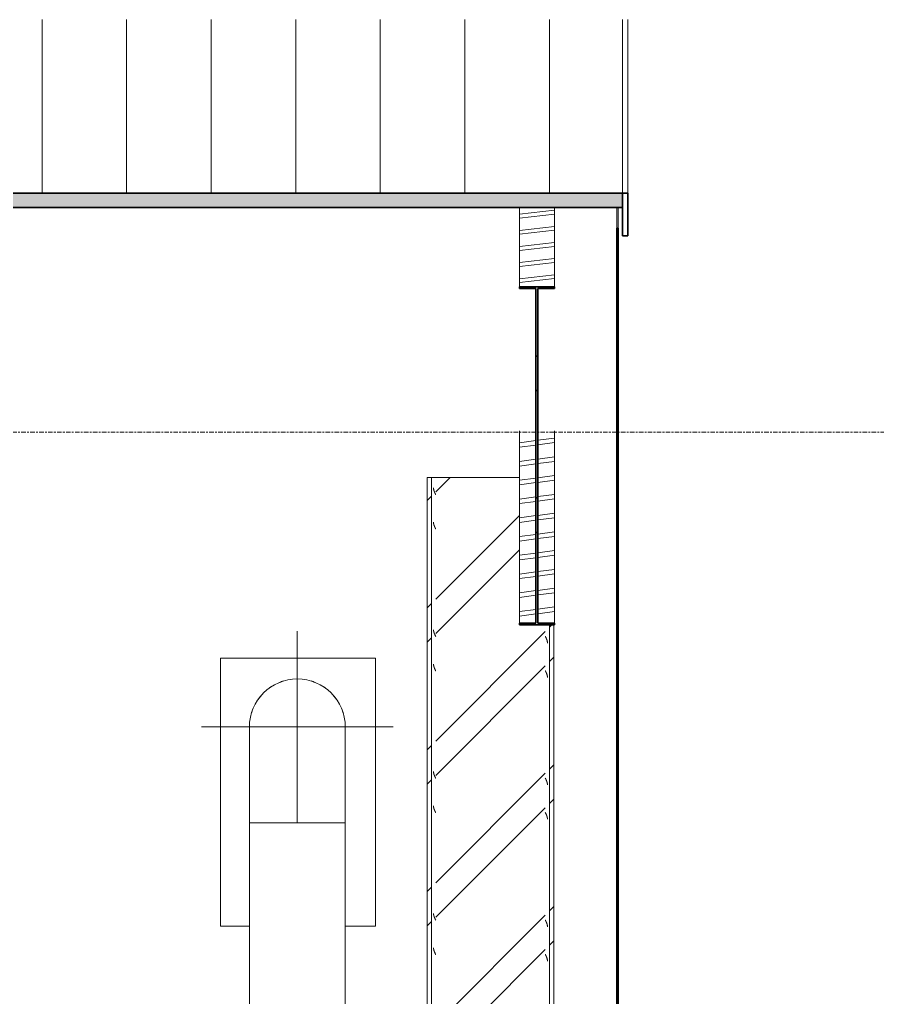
# Model space of a CAD drawing. Header units: centimetres. Extents: x -13467 to 3766, y -437 to 1921.
# Drawn here: x 1350 to 1654.4, y 1034.1 to 1380.8 of the extents above; entities that cross this region are included whole.
import ezdxf

# ---------------------------------------------------------------- set-up
doc = ezdxf.new("R2010")
doc.units = ezdxf.units.CM
doc.linetypes.add('Centre', pattern=[3.175, 0.635, -0.475, 1.59, -0.475])
for name, color, linetype, lineweight in [('A-FLOR-LEVL', 7, 'Continuous', 9), ('A-ROOF', 7, 'Continuous', 9), ('A-ROOF-MCUT', 7, 'Continuous', 35), ('A-ROOF-OTLN', 7, 'Continuous', 9), ('A-ROOF-PATT', 7, 'Continuous', 35), ('A-WALL', 7, 'Continuous', 9), ('A-WALL-PATT', 7, 'Continuous', 35), ('M-EQPM', 7, 'Continuous', 9), ('M-HVAC-DUCT', 7, 'Continuous', 9), ('M-HVAC-DUCT-CNTR', 7, 'Continuous', 9), ('S-BEAM', 7, 'Continuous', 9), ('S-COLS', 7, 'Continuous', 9)]:
    doc.layers.add(name, color=color, linetype=linetype, lineweight=lineweight)
doc.layers.add('M-HVAC-DUCT-ANNO', color=7, linetype='Continuous', lineweight=9, true_color=0x007f00)
pattern_1 = [(45, (-5050.647, 712), (-25.14472, 25.14472), []), (45, (-5050.647, 750.1), (-25.14472, 25.14472), [])]
pattern_2 = [(7.535, (-5050.647, 1158.852), (-25.144202, 3.3255113), []), (7.535, (-5050.647, 1163.891), (-25.144202, 3.3255113), [])]

# ---------------------------------------------------------------- blocks, each defined once
blk = doc.blocks.new('FP_90-Sección 1-2')
at = {"layer": 'S-COLS', "color": 9, "true_color": 0xc0c0c0}
for p, q in [((2087.92, 1162.1), (2087.9, 1162.13)), ((2087.93, 1162.06), (2087.92, 1162.1)), ((2087.95, 1162.02), (2087.93, 1162.06)), ((2087.97, 1161.99), (2087.95, 1162.02)), ((2087.99, 1161.95), (2087.97, 1161.99)), ((2088.01, 1161.91), (2087.99, 1161.95)), ((2088.03, 1161.87), (2088.01, 1161.91)), ((2088.05, 1161.84), (2088.03, 1161.87)), ((2088.06, 1161.8), (2088.05, 1161.84)), ((2088.08, 1161.76), (2088.06, 1161.8)), ((2088.1, 1161.72), (2088.08, 1161.76)), ((2088.12, 1161.69), (2088.1, 1161.72)), ((2088.14, 1161.65), (2088.12, 1161.69)), ((2088.16, 1161.61), (2088.14, 1161.65)), ((2088.17, 1161.58), (2088.16, 1161.61)), ((2088.19, 1161.54), (2088.17, 1161.58)), ((2088.21, 1161.5), (2088.19, 1161.54)), ((2088.22, 1161.46), (2088.21, 1161.5)), ((2088.24, 1161.43), (2088.22, 1161.46)), ((2088.26, 1161.39), (2088.24, 1161.43)), ((2088.27, 1161.35), (2088.26, 1161.39)), ((2088.29, 1161.31), (2088.27, 1161.35)), ((2088.31, 1161.28), (2088.29, 1161.31)), ((2088.32, 1161.24), (2088.31, 1161.28)), ((2088.34, 1161.2), (2088.32, 1161.24)), ((2088.35, 1161.17), (2088.34, 1161.2)), ((2088.37, 1161.13), (2088.35, 1161.17)), ((2088.38, 1161.09), (2088.37, 1161.13)), ((2088.4, 1161.05), (2088.38, 1161.09)), ((2088.41, 1161.02), (2088.4, 1161.05)), ((2088.43, 1160.98), (2088.41, 1161.02)), ((2088.44, 1160.94), (2088.43, 1160.98)), ((2088.45, 1160.9), (2088.44, 1160.94)), ((2088.47, 1160.87), (2088.45, 1160.9)), ((2088.48, 1160.83), (2088.47, 1160.87)), ((2088.49, 1160.79), (2088.48, 1160.83)), ((2088.5, 1160.75), (2088.49, 1160.79)), ((2088.51, 1160.72), (2088.5, 1160.75)), ((2088.52, 1160.68), (2088.51, 1160.72)), ((2088.54, 1160.64), (2088.52, 1160.68)), ((2088.55, 1160.61), (2088.54, 1160.64)), ((2088.56, 1160.57), (2088.55, 1160.61)), ((2088.56, 1160.53), (2088.56, 1160.57)), ((2088.57, 1160.49), (2088.56, 1160.53)), ((2088.58, 1160.46), (2088.57, 1160.49)), ((2088.59, 1160.42), (2088.58, 1160.46)), ((2088.6, 1160.38), (2088.59, 1160.42)), ((2088.61, 1160.34), (2088.6, 1160.38)), ((2088.61, 1160.31), (2088.61, 1160.34)), ((2088.62, 1160.27), (2088.61, 1160.31)), ((2088.63, 1160.23), (2088.62, 1160.27)), ((2088.63, 1160.2), (2088.63, 1160.23)), ((2088.64, 1160.16), (2088.63, 1160.2)), ((2088.64, 1160.12), (2088.64, 1160.16)), ((2088.65, 1160.08), (2088.64, 1160.12)), ((2088.65, 1160.05), (2088.65, 1160.08)), ((2088.65, 1160.01), (2088.65, 1160.05)), ((2088.66, 1159.97), (2088.65, 1160.01)), ((2088.66, 1159.93), (2088.66, 1159.97)), ((2088.66, 1159.9), (2088.66, 1159.93)), ((2088.66, 1159.86), (2088.66, 1159.9)), ((2088.66, 1159.82), (2088.66, 1159.86)), ((2088.66, 1159.78), (2088.66, 1159.82)), ((2087.92, 1149.91), (2087.9, 1149.95)), ((2087.93, 1149.87), (2087.92, 1149.91)), ((2087.95, 1149.83), (2087.93, 1149.87)), ((2087.97, 1149.8), (2087.95, 1149.83)), ((2087.99, 1149.76), (2087.97, 1149.8)), ((2088.01, 1149.72), (2087.99, 1149.76)), ((2088.03, 1149.68), (2088.01, 1149.72)), ((2088.05, 1149.65), (2088.03, 1149.68)), ((2088.06, 1149.61), (2088.05, 1149.65)), ((2088.08, 1149.57), (2088.06, 1149.61)), ((2088.1, 1149.54), (2088.08, 1149.57)), ((2088.12, 1149.5), (2088.1, 1149.54)), ((2088.14, 1149.46), (2088.12, 1149.5)), ((2088.16, 1149.42), (2088.14, 1149.46)), ((2088.17, 1149.39), (2088.16, 1149.42)), ((2088.19, 1149.35), (2088.17, 1149.39)), ((2088.21, 1149.31), (2088.19, 1149.35)), ((2088.22, 1149.27), (2088.21, 1149.31)), ((2088.24, 1149.24), (2088.22, 1149.27)), ((2088.26, 1149.2), (2088.24, 1149.24)), ((2088.27, 1149.16), (2088.26, 1149.2)), ((2088.29, 1149.12), (2088.27, 1149.16)), ((2088.31, 1149.09), (2088.29, 1149.12)), ((2088.32, 1149.05), (2088.31, 1149.09)), ((2088.34, 1149.01), (2088.32, 1149.05)), ((2088.35, 1148.98), (2088.34, 1149.01)), ((2088.37, 1148.94), (2088.35, 1148.98)), ((2088.38, 1148.9), (2088.37, 1148.94)), ((2088.4, 1148.86), (2088.38, 1148.9)), ((2088.41, 1148.83), (2088.4, 1148.86)), ((2088.43, 1148.79), (2088.41, 1148.83)), ((2088.44, 1148.75), (2088.43, 1148.79)), ((2088.45, 1148.71), (2088.44, 1148.75)), ((2088.47, 1148.68), (2088.45, 1148.71)), ((2088.48, 1148.64), (2088.47, 1148.68)), ((2088.49, 1148.6), (2088.48, 1148.64)), ((2088.5, 1148.57), (2088.49, 1148.6)), ((2088.51, 1148.53), (2088.5, 1148.57)), ((2088.52, 1148.49), (2088.51, 1148.53)), ((2088.54, 1148.45), (2088.52, 1148.49)), ((2088.55, 1148.42), (2088.54, 1148.45)), ((2088.56, 1148.38), (2088.55, 1148.42)), ((2088.56, 1148.34), (2088.56, 1148.38)), ((2088.57, 1148.3), (2088.56, 1148.34)), ((2088.58, 1148.27), (2088.57, 1148.3)), ((2088.59, 1148.23), (2088.58, 1148.27)), ((2088.6, 1148.19), (2088.59, 1148.23)), ((2088.61, 1148.15), (2088.6, 1148.19)), ((2088.61, 1148.12), (2088.61, 1148.15)), ((2088.62, 1148.08), (2088.61, 1148.12)), ((2088.63, 1148.04), (2088.62, 1148.08)), ((2088.63, 1148.01), (2088.63, 1148.04)), ((2088.64, 1147.97), (2088.63, 1148.01)), ((2088.64, 1147.93), (2088.64, 1147.97)), ((2088.65, 1147.89), (2088.64, 1147.93)), ((2088.65, 1147.86), (2088.65, 1147.89)), ((2088.65, 1147.82), (2088.65, 1147.86)), ((2088.66, 1147.78), (2088.65, 1147.82)), ((2088.66, 1147.74), (2088.66, 1147.78)), ((2088.66, 1147.71), (2088.66, 1147.74)), ((2088.66, 1147.67), (2088.66, 1147.71)), ((2088.66, 1147.63), (2088.66, 1147.67)), ((2088.66, 1147.6), (2088.66, 1147.63)), ((2087.92, 1111.81), (2087.9, 1111.85)), ((2087.93, 1111.77), (2087.92, 1111.81)), ((2087.95, 1111.73), (2087.93, 1111.77)), ((2087.97, 1111.7), (2087.95, 1111.73)), ((2087.99, 1111.66), (2087.97, 1111.7)), ((2088.01, 1111.62), (2087.99, 1111.66)), ((2088.03, 1111.58), (2088.01, 1111.62)), ((2088.05, 1111.55), (2088.03, 1111.58)), ((2088.06, 1111.51), (2088.05, 1111.55)), ((2088.08, 1111.47), (2088.06, 1111.51)), ((2088.1, 1111.44), (2088.08, 1111.47)), ((2088.12, 1111.4), (2088.1, 1111.44)), ((2088.14, 1111.36), (2088.12, 1111.4)), ((2088.16, 1111.32), (2088.14, 1111.36)), ((2088.17, 1111.29), (2088.16, 1111.32)), ((2088.19, 1111.25), (2088.17, 1111.29)), ((2088.21, 1111.21), (2088.19, 1111.25)), ((2088.22, 1111.17), (2088.21, 1111.21)), ((2088.24, 1111.14), (2088.22, 1111.17)), ((2088.26, 1111.1), (2088.24, 1111.14)), ((2088.27, 1111.06), (2088.26, 1111.1)), ((2088.29, 1111.02), (2088.27, 1111.06)), ((2088.31, 1110.99), (2088.29, 1111.02)), ((2088.32, 1110.95), (2088.31, 1110.99)), ((2088.34, 1110.91), (2088.32, 1110.95)), ((2088.35, 1110.88), (2088.34, 1110.91)), ((2088.37, 1110.84), (2088.35, 1110.88)), ((2088.38, 1110.8), (2088.37, 1110.84)), ((2088.4, 1110.76), (2088.38, 1110.8)), ((2088.41, 1110.73), (2088.4, 1110.76)), ((2088.43, 1110.69), (2088.41, 1110.73)), ((2088.44, 1110.65), (2088.43, 1110.69)), ((2088.45, 1110.61), (2088.44, 1110.65)), ((2088.47, 1110.58), (2088.45, 1110.61)), ((2088.48, 1110.54), (2088.47, 1110.58)), ((2088.49, 1110.5), (2088.48, 1110.54)), ((2088.5, 1110.47), (2088.49, 1110.5)), ((2088.51, 1110.43), (2088.5, 1110.47)), ((2088.52, 1110.39), (2088.51, 1110.43)), ((2088.54, 1110.35), (2088.52, 1110.39)), ((2088.55, 1110.32), (2088.54, 1110.35)), ((2088.56, 1110.28), (2088.55, 1110.32)), ((2088.56, 1110.24), (2088.56, 1110.28)), ((2088.57, 1110.2), (2088.56, 1110.24)), ((2088.58, 1110.17), (2088.57, 1110.2)), ((2088.59, 1110.13), (2088.58, 1110.17)), ((2088.6, 1110.09), (2088.59, 1110.13)), ((2088.61, 1110.05), (2088.6, 1110.09)), ((2088.61, 1110.02), (2088.61, 1110.05)), ((2088.62, 1109.98), (2088.61, 1110.02)), ((2088.63, 1109.94), (2088.62, 1109.98)), ((2088.63, 1109.91), (2088.63, 1109.94)), ((2088.64, 1109.87), (2088.63, 1109.91)), ((2088.64, 1109.83), (2088.64, 1109.87)), ((2088.65, 1109.79), (2088.64, 1109.83)), ((2088.65, 1109.76), (2088.65, 1109.79)), ((2088.65, 1109.72), (2088.65, 1109.76)), ((2088.66, 1109.68), (2088.65, 1109.72)), ((2088.66, 1109.64), (2088.66, 1109.68)), ((2088.66, 1109.61), (2088.66, 1109.64)), ((2088.66, 1109.57), (2088.66, 1109.61)), ((2088.66, 1109.53), (2088.66, 1109.57)), ((2088.66, 1109.5), (2088.66, 1109.53)), ((2087.92, 1099.62), (2087.9, 1099.66)), ((2087.93, 1099.58), (2087.92, 1099.62)), ((2087.95, 1099.54), (2087.93, 1099.58)), ((2087.97, 1099.51), (2087.95, 1099.54)), ((2087.99, 1099.47), (2087.97, 1099.51)), ((2088.01, 1099.43), (2087.99, 1099.47)), ((2088.03, 1099.39), (2088.01, 1099.43)), ((2088.05, 1099.36), (2088.03, 1099.39)), ((2088.06, 1099.32), (2088.05, 1099.36)), ((2088.08, 1099.28), (2088.06, 1099.32)), ((2088.1, 1099.25), (2088.08, 1099.28)), ((2088.12, 1099.21), (2088.1, 1099.25)), ((2088.14, 1099.17), (2088.12, 1099.21)), ((2088.16, 1099.13), (2088.14, 1099.17)), ((2088.17, 1099.1), (2088.16, 1099.13)), ((2088.19, 1099.06), (2088.17, 1099.1)), ((2088.21, 1099.02), (2088.19, 1099.06)), ((2088.22, 1098.98), (2088.21, 1099.02)), ((2088.24, 1098.95), (2088.22, 1098.98)), ((2088.26, 1098.91), (2088.24, 1098.95)), ((2088.27, 1098.87), (2088.26, 1098.91)), ((2088.29, 1098.84), (2088.27, 1098.87)), ((2088.31, 1098.8), (2088.29, 1098.84)), ((2088.32, 1098.76), (2088.31, 1098.8)), ((2088.34, 1098.72), (2088.32, 1098.76)), ((2088.35, 1098.69), (2088.34, 1098.72)), ((2088.37, 1098.65), (2088.35, 1098.69)), ((2088.38, 1098.61), (2088.37, 1098.65)), ((2088.4, 1098.57), (2088.38, 1098.61)), ((2088.41, 1098.54), (2088.4, 1098.57)), ((2088.43, 1098.5), (2088.41, 1098.54)), ((2088.44, 1098.46), (2088.43, 1098.5)), ((2088.45, 1098.42), (2088.44, 1098.46)), ((2088.47, 1098.39), (2088.45, 1098.42)), ((2088.48, 1098.35), (2088.47, 1098.39)), ((2088.49, 1098.31), (2088.48, 1098.35)), ((2088.5, 1098.28), (2088.49, 1098.31)), ((2088.51, 1098.24), (2088.5, 1098.28)), ((2088.52, 1098.2), (2088.51, 1098.24)), ((2088.54, 1098.16), (2088.52, 1098.2)), ((2088.55, 1098.13), (2088.54, 1098.16)), ((2088.56, 1098.09), (2088.55, 1098.13)), ((2088.56, 1098.05), (2088.56, 1098.09)), ((2088.57, 1098.01), (2088.56, 1098.05)), ((2088.58, 1097.98), (2088.57, 1098.01)), ((2088.59, 1097.94), (2088.58, 1097.98)), ((2088.6, 1097.9), (2088.59, 1097.94)), ((2088.61, 1097.87), (2088.6, 1097.9)), ((2088.61, 1097.83), (2088.61, 1097.87)), ((2088.62, 1097.79), (2088.61, 1097.83)), ((2088.63, 1097.75), (2088.62, 1097.79)), ((2088.63, 1097.72), (2088.63, 1097.75)), ((2088.64, 1097.68), (2088.63, 1097.72)), ((2088.64, 1097.64), (2088.64, 1097.68)), ((2088.65, 1097.6), (2088.64, 1097.64)), ((2088.65, 1097.57), (2088.65, 1097.6)), ((2088.65, 1097.53), (2088.65, 1097.57)), ((2088.66, 1097.49), (2088.65, 1097.53)), ((2088.66, 1097.46), (2088.66, 1097.49)), ((2088.66, 1097.42), (2088.66, 1097.46)), ((2088.66, 1097.38), (2088.66, 1097.42)), ((2088.66, 1097.34), (2088.66, 1097.38)), ((2088.66, 1097.31), (2088.66, 1097.34)), ((2087.92, 1061.52), (2087.9, 1061.56)), ((2087.93, 1061.48), (2087.92, 1061.52)), ((2087.95, 1061.44), (2087.93, 1061.48)), ((2087.97, 1061.41), (2087.95, 1061.44)), ((2087.99, 1061.37), (2087.97, 1061.41)), ((2088.01, 1061.33), (2087.99, 1061.37)), ((2088.03, 1061.29), (2088.01, 1061.33)), ((2088.05, 1061.26), (2088.03, 1061.29)), ((2088.06, 1061.22), (2088.05, 1061.26)), ((2088.08, 1061.18), (2088.06, 1061.22)), ((2088.1, 1061.15), (2088.08, 1061.18)), ((2088.12, 1061.11), (2088.1, 1061.15)), ((2088.14, 1061.07), (2088.12, 1061.11)), ((2088.16, 1061.03), (2088.14, 1061.07)), ((2088.17, 1061), (2088.16, 1061.03)), ((2088.19, 1060.96), (2088.17, 1061)), ((2088.21, 1060.92), (2088.19, 1060.96)), ((2088.22, 1060.88), (2088.21, 1060.92)), ((2088.24, 1060.85), (2088.22, 1060.88)), ((2088.26, 1060.81), (2088.24, 1060.85)), ((2088.27, 1060.77), (2088.26, 1060.81)), ((2088.29, 1060.74), (2088.27, 1060.77)), ((2088.31, 1060.7), (2088.29, 1060.74)), ((2088.32, 1060.66), (2088.31, 1060.7)), ((2088.34, 1060.62), (2088.32, 1060.66)), ((2088.35, 1060.59), (2088.34, 1060.62)), ((2088.37, 1060.55), (2088.35, 1060.59)), ((2088.38, 1060.51), (2088.37, 1060.55)), ((2088.4, 1060.47), (2088.38, 1060.51)), ((2088.41, 1060.44), (2088.4, 1060.47)), ((2088.43, 1060.4), (2088.41, 1060.44)), ((2088.44, 1060.36), (2088.43, 1060.4)), ((2088.45, 1060.32), (2088.44, 1060.36)), ((2088.47, 1060.29), (2088.45, 1060.32)), ((2088.48, 1060.25), (2088.47, 1060.29)), ((2088.49, 1060.21), (2088.48, 1060.25)), ((2088.5, 1060.18), (2088.49, 1060.21)), ((2088.51, 1060.14), (2088.5, 1060.18)), ((2088.52, 1060.1), (2088.51, 1060.14)), ((2088.54, 1060.06), (2088.52, 1060.1)), ((2088.55, 1060.03), (2088.54, 1060.06)), ((2088.56, 1059.99), (2088.55, 1060.03)), ((2088.56, 1059.95), (2088.56, 1059.99)), ((2088.57, 1059.91), (2088.56, 1059.95)), ((2088.58, 1059.88), (2088.57, 1059.91)), ((2088.59, 1059.84), (2088.58, 1059.88)), ((2088.6, 1059.8), (2088.59, 1059.84)), ((2088.61, 1059.77), (2088.6, 1059.8)), ((2088.61, 1059.73), (2088.61, 1059.77)), ((2088.62, 1059.69), (2088.61, 1059.73)), ((2088.63, 1059.65), (2088.62, 1059.69)), ((2088.63, 1059.62), (2088.63, 1059.65)), ((2088.64, 1059.58), (2088.63, 1059.62)), ((2088.64, 1059.54), (2088.64, 1059.58)), ((2088.65, 1059.5), (2088.64, 1059.54)), ((2088.65, 1059.47), (2088.65, 1059.5)), ((2088.65, 1059.43), (2088.65, 1059.47)), ((2088.66, 1059.39), (2088.65, 1059.43)), ((2088.66, 1059.36), (2088.66, 1059.39)), ((2088.66, 1059.32), (2088.66, 1059.36)), ((2088.66, 1059.28), (2088.66, 1059.32)), ((2088.66, 1059.24), (2088.66, 1059.28)), ((2088.66, 1059.21), (2088.66, 1059.24)), ((2087.92, 1049.33), (2087.9, 1049.37)), ((2087.93, 1049.29), (2087.92, 1049.33)), ((2087.95, 1049.25), (2087.93, 1049.29)), ((2087.97, 1049.22), (2087.95, 1049.25)), ((2087.99, 1049.18), (2087.97, 1049.22)), ((2088.01, 1049.14), (2087.99, 1049.18)), ((2088.03, 1049.11), (2088.01, 1049.14)), ((2088.05, 1049.07), (2088.03, 1049.11)), ((2088.06, 1049.03), (2088.05, 1049.07)), ((2088.08, 1048.99), (2088.06, 1049.03)), ((2088.1, 1048.96), (2088.08, 1048.99)), ((2088.12, 1048.92), (2088.1, 1048.96)), ((2088.14, 1048.88), (2088.12, 1048.92)), ((2088.16, 1048.84), (2088.14, 1048.88)), ((2088.17, 1048.81), (2088.16, 1048.84)), ((2088.19, 1048.77), (2088.17, 1048.81)), ((2088.21, 1048.73), (2088.19, 1048.77)), ((2088.22, 1048.7), (2088.21, 1048.73)), ((2088.24, 1048.66), (2088.22, 1048.7)), ((2088.26, 1048.62), (2088.24, 1048.66)), ((2088.27, 1048.58), (2088.26, 1048.62)), ((2088.29, 1048.55), (2088.27, 1048.58)), ((2088.31, 1048.51), (2088.29, 1048.55)), ((2088.32, 1048.47), (2088.31, 1048.51)), ((2088.34, 1048.43), (2088.32, 1048.47)), ((2088.35, 1048.4), (2088.34, 1048.43)), ((2088.37, 1048.36), (2088.35, 1048.4)), ((2088.38, 1048.32), (2088.37, 1048.36)), ((2088.4, 1048.28), (2088.38, 1048.32)), ((2088.41, 1048.25), (2088.4, 1048.28)), ((2088.43, 1048.21), (2088.41, 1048.25)), ((2088.44, 1048.17), (2088.43, 1048.21)), ((2088.45, 1048.14), (2088.44, 1048.17)), ((2088.47, 1048.1), (2088.45, 1048.14)), ((2088.48, 1048.06), (2088.47, 1048.1)), ((2088.49, 1048.02), (2088.48, 1048.06)), ((2088.5, 1047.99), (2088.49, 1048.02)), ((2088.51, 1047.95), (2088.5, 1047.99)), ((2088.52, 1047.91), (2088.51, 1047.95)), ((2088.54, 1047.87), (2088.52, 1047.91)), ((2088.55, 1047.84), (2088.54, 1047.87)), ((2088.56, 1047.8), (2088.55, 1047.84)), ((2088.56, 1047.76), (2088.56, 1047.8)), ((2088.57, 1047.73), (2088.56, 1047.76)), ((2088.58, 1047.69), (2088.57, 1047.73)), ((2088.59, 1047.65), (2088.58, 1047.69)), ((2088.6, 1047.61), (2088.59, 1047.65)), ((2088.61, 1047.58), (2088.6, 1047.61)), ((2088.61, 1047.54), (2088.61, 1047.58)), ((2088.62, 1047.5), (2088.61, 1047.54)), ((2088.63, 1047.46), (2088.62, 1047.5)), ((2088.63, 1047.43), (2088.63, 1047.46)), ((2088.64, 1047.39), (2088.63, 1047.43)), ((2088.64, 1047.35), (2088.64, 1047.39)), ((2088.65, 1047.31), (2088.64, 1047.35)), ((2088.65, 1047.28), (2088.65, 1047.31)), ((2088.65, 1047.24), (2088.65, 1047.28)), ((2088.66, 1047.2), (2088.65, 1047.24)), ((2088.66, 1047.17), (2088.66, 1047.2)), ((2088.66, 1047.13), (2088.66, 1047.17)), ((2088.66, 1047.09), (2088.66, 1047.13)), ((2088.66, 1047.05), (2088.66, 1047.09)), ((2088.66, 1047.02), (2088.66, 1047.05))]:
    blk.add_line(p, q, dxfattribs=at)
blk = doc.blocks.new('FP_91-Sección 1-2')
at = {"layer": 'S-COLS', "color": 9, "true_color": 0xc0c0c0}
for p, q in [((2048.25, 1214.74), (2048.25, 1214.77)), ((2048.25, 1214.7), (2048.25, 1214.74)), ((2048.25, 1214.66), (2048.25, 1214.7)), ((2048.25, 1214.63), (2048.25, 1214.66)), ((2048.26, 1214.59), (2048.25, 1214.63)), ((2048.26, 1214.55), (2048.26, 1214.59)), ((2048.26, 1214.51), (2048.26, 1214.55)), ((2048.27, 1214.48), (2048.26, 1214.51)), ((2048.27, 1214.44), (2048.27, 1214.48)), ((2048.28, 1214.4), (2048.27, 1214.44)), ((2048.28, 1214.36), (2048.28, 1214.4)), ((2048.29, 1214.33), (2048.28, 1214.36)), ((2048.29, 1214.29), (2048.29, 1214.33)), ((2048.3, 1214.25), (2048.29, 1214.29)), ((2048.31, 1214.21), (2048.3, 1214.25)), ((2048.31, 1214.18), (2048.31, 1214.21)), ((2048.32, 1214.14), (2048.31, 1214.18)), ((2048.33, 1214.1), (2048.32, 1214.14)), ((2048.34, 1214.07), (2048.33, 1214.1)), ((2048.35, 1214.03), (2048.34, 1214.07)), ((2048.36, 1213.99), (2048.35, 1214.03)), ((2048.37, 1213.95), (2048.36, 1213.99)), ((2048.38, 1213.92), (2048.37, 1213.95)), ((2048.39, 1213.88), (2048.38, 1213.92)), ((2048.4, 1213.84), (2048.39, 1213.88)), ((2048.41, 1213.8), (2048.4, 1213.84)), ((2048.42, 1213.77), (2048.41, 1213.8)), ((2048.43, 1213.73), (2048.42, 1213.77)), ((2048.45, 1213.69), (2048.43, 1213.73)), ((2048.46, 1213.66), (2048.45, 1213.69)), ((2048.47, 1213.62), (2048.46, 1213.66)), ((2048.49, 1213.58), (2048.47, 1213.62)), ((2048.5, 1213.54), (2048.49, 1213.58)), ((2048.51, 1213.51), (2048.5, 1213.54)), ((2048.53, 1213.47), (2048.51, 1213.51)), ((2048.54, 1213.43), (2048.53, 1213.47)), ((2048.56, 1213.39), (2048.54, 1213.43)), ((2048.57, 1213.36), (2048.56, 1213.39)), ((2048.59, 1213.32), (2048.57, 1213.36)), ((2048.6, 1213.28), (2048.59, 1213.32)), ((2048.62, 1213.24), (2048.6, 1213.28)), ((2048.64, 1213.21), (2048.62, 1213.24)), ((2048.65, 1213.17), (2048.64, 1213.21)), ((2048.67, 1213.13), (2048.65, 1213.17)), ((2048.69, 1213.1), (2048.67, 1213.13)), ((2048.7, 1213.06), (2048.69, 1213.1)), ((2048.72, 1213.02), (2048.7, 1213.06)), ((2048.74, 1212.98), (2048.72, 1213.02)), ((2048.76, 1212.95), (2048.74, 1212.98)), ((2048.78, 1212.91), (2048.76, 1212.95)), ((2048.79, 1212.87), (2048.78, 1212.91)), ((2048.81, 1212.83), (2048.79, 1212.87)), ((2048.83, 1212.8), (2048.81, 1212.83)), ((2048.85, 1212.76), (2048.83, 1212.8)), ((2048.87, 1212.72), (2048.85, 1212.76)), ((2048.88, 1212.69), (2048.87, 1212.72)), ((2048.9, 1212.65), (2048.88, 1212.69)), ((2048.92, 1212.61), (2048.9, 1212.65)), ((2048.94, 1212.57), (2048.92, 1212.61)), ((2048.96, 1212.54), (2048.94, 1212.57)), ((2048.98, 1212.5), (2048.96, 1212.54)), ((2049, 1212.46), (2048.98, 1212.5)), ((2049.02, 1212.42), (2049, 1212.46)), ((2048.25, 1202.55), (2048.25, 1202.58)), ((2048.25, 1202.51), (2048.25, 1202.55)), ((2048.25, 1202.47), (2048.25, 1202.51)), ((2048.25, 1202.44), (2048.25, 1202.47)), ((2048.26, 1202.4), (2048.25, 1202.44)), ((2048.26, 1202.36), (2048.26, 1202.4)), ((2048.26, 1202.32), (2048.26, 1202.36)), ((2048.27, 1202.29), (2048.26, 1202.32)), ((2048.27, 1202.25), (2048.27, 1202.29)), ((2048.28, 1202.21), (2048.27, 1202.25)), ((2048.28, 1202.17), (2048.28, 1202.21)), ((2048.29, 1202.14), (2048.28, 1202.17)), ((2048.29, 1202.1), (2048.29, 1202.14)), ((2048.3, 1202.06), (2048.29, 1202.1)), ((2048.31, 1202.03), (2048.3, 1202.06)), ((2048.31, 1201.99), (2048.31, 1202.03)), ((2048.32, 1201.95), (2048.31, 1201.99)), ((2048.33, 1201.91), (2048.32, 1201.95)), ((2048.34, 1201.88), (2048.33, 1201.91)), ((2048.35, 1201.84), (2048.34, 1201.88)), ((2048.36, 1201.8), (2048.35, 1201.84)), ((2048.37, 1201.76), (2048.36, 1201.8)), ((2048.38, 1201.73), (2048.37, 1201.76)), ((2048.39, 1201.69), (2048.38, 1201.73)), ((2048.4, 1201.65), (2048.39, 1201.69)), ((2048.41, 1201.61), (2048.4, 1201.65)), ((2048.42, 1201.58), (2048.41, 1201.61)), ((2048.43, 1201.54), (2048.42, 1201.58)), ((2048.45, 1201.5), (2048.43, 1201.54)), ((2048.46, 1201.47), (2048.45, 1201.5)), ((2048.47, 1201.43), (2048.46, 1201.47)), ((2048.49, 1201.39), (2048.47, 1201.43)), ((2048.5, 1201.35), (2048.49, 1201.39)), ((2048.51, 1201.32), (2048.5, 1201.35)), ((2048.53, 1201.28), (2048.51, 1201.32)), ((2048.54, 1201.24), (2048.53, 1201.28)), ((2048.56, 1201.2), (2048.54, 1201.24)), ((2048.57, 1201.17), (2048.56, 1201.2)), ((2048.59, 1201.13), (2048.57, 1201.17)), ((2048.6, 1201.09), (2048.59, 1201.13)), ((2048.62, 1201.06), (2048.6, 1201.09)), ((2048.64, 1201.02), (2048.62, 1201.06)), ((2048.65, 1200.98), (2048.64, 1201.02)), ((2048.67, 1200.94), (2048.65, 1200.98)), ((2048.69, 1200.91), (2048.67, 1200.94)), ((2048.7, 1200.87), (2048.69, 1200.91)), ((2048.72, 1200.83), (2048.7, 1200.87)), ((2048.74, 1200.79), (2048.72, 1200.83)), ((2048.76, 1200.76), (2048.74, 1200.79)), ((2048.78, 1200.72), (2048.76, 1200.76)), ((2048.79, 1200.68), (2048.78, 1200.72)), ((2048.81, 1200.64), (2048.79, 1200.68)), ((2048.83, 1200.61), (2048.81, 1200.64)), ((2048.85, 1200.57), (2048.83, 1200.61)), ((2048.87, 1200.53), (2048.85, 1200.57)), ((2048.88, 1200.5), (2048.87, 1200.53)), ((2048.9, 1200.46), (2048.88, 1200.5)), ((2048.92, 1200.42), (2048.9, 1200.46)), ((2048.94, 1200.38), (2048.92, 1200.42)), ((2048.96, 1200.35), (2048.94, 1200.38)), ((2048.98, 1200.31), (2048.96, 1200.35)), ((2049, 1200.27), (2048.98, 1200.31)), ((2049.02, 1200.23), (2049, 1200.27)), ((2048.25, 1164.45), (2048.25, 1164.48)), ((2048.25, 1164.41), (2048.25, 1164.45)), ((2048.25, 1164.37), (2048.25, 1164.41)), ((2048.25, 1164.34), (2048.25, 1164.37)), ((2048.26, 1164.3), (2048.25, 1164.34)), ((2048.26, 1164.26), (2048.26, 1164.3)), ((2048.26, 1164.22), (2048.26, 1164.26)), ((2048.27, 1164.19), (2048.26, 1164.22)), ((2048.27, 1164.15), (2048.27, 1164.19)), ((2048.28, 1164.11), (2048.27, 1164.15)), ((2048.28, 1164.07), (2048.28, 1164.11)), ((2048.29, 1164.04), (2048.28, 1164.07)), ((2048.29, 1164), (2048.29, 1164.04)), ((2048.3, 1163.96), (2048.29, 1164)), ((2048.31, 1163.93), (2048.3, 1163.96)), ((2048.31, 1163.89), (2048.31, 1163.93)), ((2048.32, 1163.85), (2048.31, 1163.89)), ((2048.33, 1163.81), (2048.32, 1163.85)), ((2048.34, 1163.78), (2048.33, 1163.81)), ((2048.35, 1163.74), (2048.34, 1163.78)), ((2048.36, 1163.7), (2048.35, 1163.74)), ((2048.37, 1163.66), (2048.36, 1163.7)), ((2048.38, 1163.63), (2048.37, 1163.66)), ((2048.39, 1163.59), (2048.38, 1163.63)), ((2048.4, 1163.55), (2048.39, 1163.59)), ((2048.41, 1163.51), (2048.4, 1163.55)), ((2048.42, 1163.48), (2048.41, 1163.51)), ((2048.43, 1163.44), (2048.42, 1163.48)), ((2048.45, 1163.4), (2048.43, 1163.44)), ((2048.46, 1163.37), (2048.45, 1163.4)), ((2048.47, 1163.33), (2048.46, 1163.37)), ((2048.49, 1163.29), (2048.47, 1163.33)), ((2048.5, 1163.25), (2048.49, 1163.29)), ((2048.51, 1163.22), (2048.5, 1163.25)), ((2048.53, 1163.18), (2048.51, 1163.22)), ((2048.54, 1163.14), (2048.53, 1163.18)), ((2048.56, 1163.1), (2048.54, 1163.14)), ((2048.57, 1163.07), (2048.56, 1163.1)), ((2048.59, 1163.03), (2048.57, 1163.07)), ((2048.6, 1162.99), (2048.59, 1163.03)), ((2048.62, 1162.96), (2048.6, 1162.99)), ((2048.64, 1162.92), (2048.62, 1162.96)), ((2048.65, 1162.88), (2048.64, 1162.92)), ((2048.67, 1162.84), (2048.65, 1162.88)), ((2048.69, 1162.81), (2048.67, 1162.84)), ((2048.7, 1162.77), (2048.69, 1162.81)), ((2048.72, 1162.73), (2048.7, 1162.77)), ((2048.74, 1162.69), (2048.72, 1162.73)), ((2048.76, 1162.66), (2048.74, 1162.69)), ((2048.78, 1162.62), (2048.76, 1162.66)), ((2048.79, 1162.58), (2048.78, 1162.62)), ((2048.81, 1162.54), (2048.79, 1162.58)), ((2048.83, 1162.51), (2048.81, 1162.54)), ((2048.85, 1162.47), (2048.83, 1162.51)), ((2048.87, 1162.43), (2048.85, 1162.47)), ((2048.88, 1162.4), (2048.87, 1162.43)), ((2048.9, 1162.36), (2048.88, 1162.4)), ((2048.92, 1162.32), (2048.9, 1162.36)), ((2048.94, 1162.28), (2048.92, 1162.32)), ((2048.96, 1162.25), (2048.94, 1162.28)), ((2048.98, 1162.21), (2048.96, 1162.25)), ((2049, 1162.17), (2048.98, 1162.21)), ((2049.02, 1162.13), (2049, 1162.17)), ((2048.25, 1152.26), (2048.25, 1152.3)), ((2048.25, 1152.22), (2048.25, 1152.26)), ((2048.25, 1152.18), (2048.25, 1152.22)), ((2048.25, 1152.15), (2048.25, 1152.18)), ((2048.26, 1152.11), (2048.25, 1152.15)), ((2048.26, 1152.07), (2048.26, 1152.11)), ((2048.26, 1152.03), (2048.26, 1152.07)), ((2048.27, 1152), (2048.26, 1152.03)), ((2048.27, 1151.96), (2048.27, 1152)), ((2048.28, 1151.92), (2048.27, 1151.96)), ((2048.28, 1151.89), (2048.28, 1151.92)), ((2048.29, 1151.85), (2048.28, 1151.89)), ((2048.29, 1151.81), (2048.29, 1151.85)), ((2048.3, 1151.77), (2048.29, 1151.81)), ((2048.31, 1151.74), (2048.3, 1151.77)), ((2048.31, 1151.7), (2048.31, 1151.74)), ((2048.32, 1151.66), (2048.31, 1151.7)), ((2048.33, 1151.62), (2048.32, 1151.66)), ((2048.34, 1151.59), (2048.33, 1151.62)), ((2048.35, 1151.55), (2048.34, 1151.59)), ((2048.36, 1151.51), (2048.35, 1151.55)), ((2048.37, 1151.47), (2048.36, 1151.51)), ((2048.38, 1151.44), (2048.37, 1151.47)), ((2048.39, 1151.4), (2048.38, 1151.44)), ((2048.4, 1151.36), (2048.39, 1151.4)), ((2048.41, 1151.33), (2048.4, 1151.36)), ((2048.42, 1151.29), (2048.41, 1151.33)), ((2048.43, 1151.25), (2048.42, 1151.29)), ((2048.45, 1151.21), (2048.43, 1151.25)), ((2048.46, 1151.18), (2048.45, 1151.21)), ((2048.47, 1151.14), (2048.46, 1151.18)), ((2048.49, 1151.1), (2048.47, 1151.14)), ((2048.5, 1151.06), (2048.49, 1151.1)), ((2048.51, 1151.03), (2048.5, 1151.06)), ((2048.53, 1150.99), (2048.51, 1151.03)), ((2048.54, 1150.95), (2048.53, 1150.99)), ((2048.56, 1150.92), (2048.54, 1150.95)), ((2048.57, 1150.88), (2048.56, 1150.92)), ((2048.59, 1150.84), (2048.57, 1150.88)), ((2048.6, 1150.8), (2048.59, 1150.84)), ((2048.62, 1150.77), (2048.6, 1150.8)), ((2048.64, 1150.73), (2048.62, 1150.77)), ((2048.65, 1150.69), (2048.64, 1150.73)), ((2048.67, 1150.65), (2048.65, 1150.69)), ((2048.69, 1150.62), (2048.67, 1150.65)), ((2048.7, 1150.58), (2048.69, 1150.62)), ((2048.72, 1150.54), (2048.7, 1150.58)), ((2048.74, 1150.5), (2048.72, 1150.54)), ((2048.76, 1150.47), (2048.74, 1150.5)), ((2048.78, 1150.43), (2048.76, 1150.47)), ((2048.79, 1150.39), (2048.78, 1150.43)), ((2048.81, 1150.36), (2048.79, 1150.39)), ((2048.83, 1150.32), (2048.81, 1150.36)), ((2048.85, 1150.28), (2048.83, 1150.32)), ((2048.87, 1150.24), (2048.85, 1150.28)), ((2048.88, 1150.21), (2048.87, 1150.24)), ((2048.9, 1150.17), (2048.88, 1150.21)), ((2048.92, 1150.13), (2048.9, 1150.17)), ((2048.94, 1150.09), (2048.92, 1150.13)), ((2048.96, 1150.06), (2048.94, 1150.09)), ((2048.98, 1150.02), (2048.96, 1150.06)), ((2049, 1149.98), (2048.98, 1150.02)), ((2049.02, 1149.95), (2049, 1149.98)), ((2048.25, 1114.16), (2048.25, 1114.2)), ((2048.25, 1114.12), (2048.25, 1114.16)), ((2048.25, 1114.08), (2048.25, 1114.12)), ((2048.25, 1114.05), (2048.25, 1114.08)), ((2048.26, 1114.01), (2048.25, 1114.05)), ((2048.26, 1113.97), (2048.26, 1114.01)), ((2048.26, 1113.93), (2048.26, 1113.97)), ((2048.27, 1113.9), (2048.26, 1113.93)), ((2048.27, 1113.86), (2048.27, 1113.9)), ((2048.28, 1113.82), (2048.27, 1113.86)), ((2048.28, 1113.79), (2048.28, 1113.82)), ((2048.29, 1113.75), (2048.28, 1113.79)), ((2048.29, 1113.71), (2048.29, 1113.75)), ((2048.3, 1113.67), (2048.29, 1113.71)), ((2048.31, 1113.64), (2048.3, 1113.67)), ((2048.31, 1113.6), (2048.31, 1113.64)), ((2048.32, 1113.56), (2048.31, 1113.6)), ((2048.33, 1113.52), (2048.32, 1113.56)), ((2048.34, 1113.49), (2048.33, 1113.52)), ((2048.35, 1113.45), (2048.34, 1113.49)), ((2048.36, 1113.41), (2048.35, 1113.45)), ((2048.37, 1113.37), (2048.36, 1113.41)), ((2048.38, 1113.34), (2048.37, 1113.37)), ((2048.39, 1113.3), (2048.38, 1113.34)), ((2048.4, 1113.26), (2048.39, 1113.3)), ((2048.41, 1113.23), (2048.4, 1113.26)), ((2048.42, 1113.19), (2048.41, 1113.23)), ((2048.43, 1113.15), (2048.42, 1113.19)), ((2048.45, 1113.11), (2048.43, 1113.15)), ((2048.46, 1113.08), (2048.45, 1113.11)), ((2048.47, 1113.04), (2048.46, 1113.08)), ((2048.49, 1113), (2048.47, 1113.04)), ((2048.5, 1112.96), (2048.49, 1113)), ((2048.51, 1112.93), (2048.5, 1112.96)), ((2048.53, 1112.89), (2048.51, 1112.93)), ((2048.54, 1112.85), (2048.53, 1112.89)), ((2048.56, 1112.82), (2048.54, 1112.85)), ((2048.57, 1112.78), (2048.56, 1112.82)), ((2048.59, 1112.74), (2048.57, 1112.78)), ((2048.6, 1112.7), (2048.59, 1112.74)), ((2048.62, 1112.67), (2048.6, 1112.7)), ((2048.64, 1112.63), (2048.62, 1112.67)), ((2048.65, 1112.59), (2048.64, 1112.63)), ((2048.67, 1112.55), (2048.65, 1112.59)), ((2048.69, 1112.52), (2048.67, 1112.55)), ((2048.7, 1112.48), (2048.69, 1112.52)), ((2048.72, 1112.44), (2048.7, 1112.48)), ((2048.74, 1112.4), (2048.72, 1112.44)), ((2048.76, 1112.37), (2048.74, 1112.4)), ((2048.78, 1112.33), (2048.76, 1112.37)), ((2048.79, 1112.29), (2048.78, 1112.33)), ((2048.81, 1112.26), (2048.79, 1112.29)), ((2048.83, 1112.22), (2048.81, 1112.26)), ((2048.85, 1112.18), (2048.83, 1112.22)), ((2048.87, 1112.14), (2048.85, 1112.18)), ((2048.88, 1112.11), (2048.87, 1112.14)), ((2048.9, 1112.07), (2048.88, 1112.11)), ((2048.92, 1112.03), (2048.9, 1112.07)), ((2048.94, 1111.99), (2048.92, 1112.03)), ((2048.96, 1111.96), (2048.94, 1111.99)), ((2048.98, 1111.92), (2048.96, 1111.96)), ((2049, 1111.88), (2048.98, 1111.92)), ((2049.02, 1111.85), (2049, 1111.88)), ((2048.25, 1101.97), (2048.25, 1102.01)), ((2048.25, 1101.93), (2048.25, 1101.97)), ((2048.25, 1101.89), (2048.25, 1101.93)), ((2048.25, 1101.86), (2048.25, 1101.89)), ((2048.26, 1101.82), (2048.25, 1101.86)), ((2048.26, 1101.78), (2048.26, 1101.82)), ((2048.26, 1101.74), (2048.26, 1101.78)), ((2048.27, 1101.71), (2048.26, 1101.74)), ((2048.27, 1101.67), (2048.27, 1101.71)), ((2048.28, 1101.63), (2048.27, 1101.67)), ((2048.28, 1101.6), (2048.28, 1101.63)), ((2048.29, 1101.56), (2048.28, 1101.6)), ((2048.29, 1101.52), (2048.29, 1101.56)), ((2048.3, 1101.48), (2048.29, 1101.52)), ((2048.31, 1101.45), (2048.3, 1101.48)), ((2048.31, 1101.41), (2048.31, 1101.45)), ((2048.32, 1101.37), (2048.31, 1101.41)), ((2048.33, 1101.33), (2048.32, 1101.37)), ((2048.34, 1101.3), (2048.33, 1101.33)), ((2048.35, 1101.26), (2048.34, 1101.3)), ((2048.36, 1101.22), (2048.35, 1101.26)), ((2048.37, 1101.19), (2048.36, 1101.22)), ((2048.38, 1101.15), (2048.37, 1101.19)), ((2048.39, 1101.11), (2048.38, 1101.15)), ((2048.4, 1101.07), (2048.39, 1101.11)), ((2048.41, 1101.04), (2048.4, 1101.07)), ((2048.42, 1101), (2048.41, 1101.04)), ((2048.43, 1100.96), (2048.42, 1101)), ((2048.45, 1100.92), (2048.43, 1100.96)), ((2048.46, 1100.89), (2048.45, 1100.92)), ((2048.47, 1100.85), (2048.46, 1100.89)), ((2048.49, 1100.81), (2048.47, 1100.85)), ((2048.5, 1100.77), (2048.49, 1100.81)), ((2048.51, 1100.74), (2048.5, 1100.77)), ((2048.53, 1100.7), (2048.51, 1100.74)), ((2048.54, 1100.66), (2048.53, 1100.7)), ((2048.56, 1100.63), (2048.54, 1100.66)), ((2048.57, 1100.59), (2048.56, 1100.63)), ((2048.59, 1100.55), (2048.57, 1100.59)), ((2048.6, 1100.51), (2048.59, 1100.55)), ((2048.62, 1100.48), (2048.6, 1100.51)), ((2048.64, 1100.44), (2048.62, 1100.48)), ((2048.65, 1100.4), (2048.64, 1100.44)), ((2048.67, 1100.36), (2048.65, 1100.4)), ((2048.69, 1100.33), (2048.67, 1100.36)), ((2048.7, 1100.29), (2048.69, 1100.33)), ((2048.72, 1100.25), (2048.7, 1100.29)), ((2048.74, 1100.22), (2048.72, 1100.25)), ((2048.76, 1100.18), (2048.74, 1100.22)), ((2048.78, 1100.14), (2048.76, 1100.18)), ((2048.79, 1100.1), (2048.78, 1100.14)), ((2048.81, 1100.07), (2048.79, 1100.1)), ((2048.83, 1100.03), (2048.81, 1100.07)), ((2048.85, 1099.99), (2048.83, 1100.03)), ((2048.87, 1099.95), (2048.85, 1099.99)), ((2048.88, 1099.92), (2048.87, 1099.95)), ((2048.9, 1099.88), (2048.88, 1099.92)), ((2048.92, 1099.84), (2048.9, 1099.88)), ((2048.94, 1099.8), (2048.92, 1099.84)), ((2048.96, 1099.77), (2048.94, 1099.8)), ((2048.98, 1099.73), (2048.96, 1099.77)), ((2049, 1099.69), (2048.98, 1099.73)), ((2049.02, 1099.66), (2049, 1099.69)), ((2048.25, 1063.87), (2048.25, 1063.91)), ((2048.25, 1063.83), (2048.25, 1063.87)), ((2048.25, 1063.79), (2048.25, 1063.83)), ((2048.25, 1063.76), (2048.25, 1063.79)), ((2048.26, 1063.72), (2048.25, 1063.76)), ((2048.26, 1063.68), (2048.26, 1063.72)), ((2048.26, 1063.64), (2048.26, 1063.68)), ((2048.27, 1063.61), (2048.26, 1063.64)), ((2048.27, 1063.57), (2048.27, 1063.61)), ((2048.28, 1063.53), (2048.27, 1063.57)), ((2048.28, 1063.5), (2048.28, 1063.53)), ((2048.29, 1063.46), (2048.28, 1063.5)), ((2048.29, 1063.42), (2048.29, 1063.46)), ((2048.3, 1063.38), (2048.29, 1063.42)), ((2048.31, 1063.35), (2048.3, 1063.38)), ((2048.31, 1063.31), (2048.31, 1063.35)), ((2048.32, 1063.27), (2048.31, 1063.31)), ((2048.33, 1063.23), (2048.32, 1063.27)), ((2048.34, 1063.2), (2048.33, 1063.23)), ((2048.35, 1063.16), (2048.34, 1063.2)), ((2048.36, 1063.12), (2048.35, 1063.16)), ((2048.37, 1063.09), (2048.36, 1063.12)), ((2048.38, 1063.05), (2048.37, 1063.09)), ((2048.39, 1063.01), (2048.38, 1063.05)), ((2048.4, 1062.97), (2048.39, 1063.01)), ((2048.41, 1062.94), (2048.4, 1062.97)), ((2048.42, 1062.9), (2048.41, 1062.94)), ((2048.43, 1062.86), (2048.42, 1062.9)), ((2048.45, 1062.82), (2048.43, 1062.86)), ((2048.46, 1062.79), (2048.45, 1062.82)), ((2048.47, 1062.75), (2048.46, 1062.79)), ((2048.49, 1062.71), (2048.47, 1062.75)), ((2048.5, 1062.67), (2048.49, 1062.71)), ((2048.51, 1062.64), (2048.5, 1062.67)), ((2048.53, 1062.6), (2048.51, 1062.64)), ((2048.54, 1062.56), (2048.53, 1062.6)), ((2048.56, 1062.53), (2048.54, 1062.56)), ((2048.57, 1062.49), (2048.56, 1062.53)), ((2048.59, 1062.45), (2048.57, 1062.49)), ((2048.6, 1062.41), (2048.59, 1062.45)), ((2048.62, 1062.38), (2048.6, 1062.41)), ((2048.64, 1062.34), (2048.62, 1062.38)), ((2048.65, 1062.3), (2048.64, 1062.34)), ((2048.67, 1062.26), (2048.65, 1062.3)), ((2048.69, 1062.23), (2048.67, 1062.26)), ((2048.7, 1062.19), (2048.69, 1062.23)), ((2048.72, 1062.15), (2048.7, 1062.19)), ((2048.74, 1062.12), (2048.72, 1062.15)), ((2048.76, 1062.08), (2048.74, 1062.12)), ((2048.78, 1062.04), (2048.76, 1062.08)), ((2048.79, 1062), (2048.78, 1062.04)), ((2048.81, 1061.97), (2048.79, 1062)), ((2048.83, 1061.93), (2048.81, 1061.97)), ((2048.85, 1061.89), (2048.83, 1061.93)), ((2048.87, 1061.85), (2048.85, 1061.89)), ((2048.88, 1061.82), (2048.87, 1061.85)), ((2048.9, 1061.78), (2048.88, 1061.82)), ((2048.92, 1061.74), (2048.9, 1061.78)), ((2048.94, 1061.7), (2048.92, 1061.74)), ((2048.96, 1061.67), (2048.94, 1061.7)), ((2048.98, 1061.63), (2048.96, 1061.67)), ((2049, 1061.59), (2048.98, 1061.63)), ((2049.02, 1061.56), (2049, 1061.59)), ((2048.25, 1051.68), (2048.25, 1051.72)), ((2048.25, 1051.64), (2048.25, 1051.68)), ((2048.25, 1051.6), (2048.25, 1051.64)), ((2048.25, 1051.57), (2048.25, 1051.6)), ((2048.26, 1051.53), (2048.25, 1051.57)), ((2048.26, 1051.49), (2048.26, 1051.53)), ((2048.26, 1051.46), (2048.26, 1051.49)), ((2048.27, 1051.42), (2048.26, 1051.46)), ((2048.27, 1051.38), (2048.27, 1051.42)), ((2048.28, 1051.34), (2048.27, 1051.38)), ((2048.28, 1051.31), (2048.28, 1051.34)), ((2048.29, 1051.27), (2048.28, 1051.31)), ((2048.29, 1051.23), (2048.29, 1051.27)), ((2048.3, 1051.19), (2048.29, 1051.23)), ((2048.31, 1051.16), (2048.3, 1051.19)), ((2048.31, 1051.12), (2048.31, 1051.16)), ((2048.32, 1051.08), (2048.31, 1051.12)), ((2048.33, 1051.04), (2048.32, 1051.08)), ((2048.34, 1051.01), (2048.33, 1051.04)), ((2048.35, 1050.97), (2048.34, 1051.01)), ((2048.36, 1050.93), (2048.35, 1050.97)), ((2048.37, 1050.9), (2048.36, 1050.93)), ((2048.38, 1050.86), (2048.37, 1050.9)), ((2048.39, 1050.82), (2048.38, 1050.86)), ((2048.4, 1050.78), (2048.39, 1050.82)), ((2048.41, 1050.75), (2048.4, 1050.78)), ((2048.42, 1050.71), (2048.41, 1050.75)), ((2048.43, 1050.67), (2048.42, 1050.71)), ((2048.45, 1050.63), (2048.43, 1050.67)), ((2048.46, 1050.6), (2048.45, 1050.63)), ((2048.47, 1050.56), (2048.46, 1050.6)), ((2048.49, 1050.52), (2048.47, 1050.56)), ((2048.5, 1050.49), (2048.49, 1050.52)), ((2048.51, 1050.45), (2048.5, 1050.49)), ((2048.53, 1050.41), (2048.51, 1050.45)), ((2048.54, 1050.37), (2048.53, 1050.41)), ((2048.56, 1050.34), (2048.54, 1050.37)), ((2048.57, 1050.3), (2048.56, 1050.34)), ((2048.59, 1050.26), (2048.57, 1050.3)), ((2048.6, 1050.22), (2048.59, 1050.26)), ((2048.62, 1050.19), (2048.6, 1050.22)), ((2048.64, 1050.15), (2048.62, 1050.19)), ((2048.65, 1050.11), (2048.64, 1050.15)), ((2048.67, 1050.08), (2048.65, 1050.11)), ((2048.69, 1050.04), (2048.67, 1050.08)), ((2048.7, 1050), (2048.69, 1050.04)), ((2048.72, 1049.96), (2048.7, 1050)), ((2048.74, 1049.93), (2048.72, 1049.96)), ((2048.76, 1049.89), (2048.74, 1049.93)), ((2048.78, 1049.85), (2048.76, 1049.89)), ((2048.79, 1049.81), (2048.78, 1049.85)), ((2048.81, 1049.78), (2048.79, 1049.81)), ((2048.83, 1049.74), (2048.81, 1049.78)), ((2048.85, 1049.7), (2048.83, 1049.74)), ((2048.87, 1049.66), (2048.85, 1049.7)), ((2048.88, 1049.63), (2048.87, 1049.66)), ((2048.9, 1049.59), (2048.88, 1049.63)), ((2048.92, 1049.55), (2048.9, 1049.59)), ((2048.94, 1049.52), (2048.92, 1049.55)), ((2048.96, 1049.48), (2048.94, 1049.52)), ((2048.98, 1049.44), (2048.96, 1049.48)), ((2049, 1049.4), (2048.98, 1049.44)), ((2049.02, 1049.37), (2049, 1049.4))]:
    blk.add_line(p, q, dxfattribs=at)
blk = doc.blocks.new('UC-Perfil universal-Pilar - 150 x 430-1711016-Sección 1-2')
at = {"layer": 'S-COLS', "true_color": 0xc0c0c0}
h = blk.add_hatch(dxfattribs=at)
h.set_pattern_fill('FP_6', color=9, style=0, pattern_type=2)
h.set_pattern_definition(pattern_1)
h.paths.add_polyline_path([(2047.5, 94), (2047.5, 99.22), (2045.96, 99.22), (2045.96, 94)])
h.paths.add_polyline_path([(2047.5, 104.22), (2047.5, 797.17), (2045.96, 797.17), (2045.96, 104.22)])
h.paths.add_polyline_path([(2045.96, 814.17), (2047.5, 814.17), (2047.5, 1218.53), (2045.96, 1218.53), (2045.96, 823.62)])
h = blk.add_hatch(dxfattribs=at)
h.set_pattern_fill('FP_6', color=9, style=0, pattern_type=2)
h.set_pattern_definition(pattern_1)
h.paths.add_polyline_path([(2049.02, 94), (2070.69, 94), (2070.66, 94.62), (2070.57, 94.62), (2070.66, 97.72), (2070.66, 97.79), (2070.24, 98.78), (2069.19, 99.1), (2066.09, 99.19), (2066.09, 99.22), (2049.02, 99.22), (2049.02, 97.71)])
h.paths.add_polyline_path([(2080.3, 94), (2087.9, 94), (2087.9, 1166.22), (2078.69, 1166.22), (2078.69, 1218.53), (2049.02, 1218.53), (2049.06, 814.17), (2080.13, 814.17), (2080.13, 797.17), (2049.02, 797.17), (2049.02, 104.22), (2066.09, 104.25), (2066.09, 104.34), (2069.19, 104.25), (2069.19, 104.22), (2071.9, 103.57), (2073.78, 102.31), (2074.8, 100.74), (2075.2, 100.18), (2075.72, 97.72), (2075.81, 97.71), (2075.72, 94.62), (2075.69, 94.62), (2075.72, 94), (2075.81, 94)])
h = blk.add_hatch(dxfattribs=at)
h.set_pattern_fill('FP_6', color=9, style=0, pattern_type=2)
h.set_pattern_definition(pattern_1)
h.paths.add_polyline_path([(2090.96, 94), (2090.96, 1166.22), (2089.42, 1166.22), (2089.42, 94)])
at = {"layer": 'S-COLS'}
for p, q in [((2045.96, 1218.53), (2045.96, 814.17)), ((2047.5, 1218.53), (2045.96, 1218.53)), ((2047.5, 1218.53), (2047.5, 814.17)), ((2049.02, 1218.53), (2047.5, 1218.53)), ((2078.69, 1218.53), (2049.02, 1218.53)), ((2089.42, 1166.22), (2089.42, 94)), ((2090.96, 1166.24), (2090.96, 94))]:
    blk.add_line(p, q, dxfattribs=at)
for name in ['FP_91-Sección 1-2', 'FP_90-Sección 1-2']:
    blk.add_blockref(name, (0, 0), dxfattribs=at)
blk = doc.blocks.new('PQ_RVR_EST-01_ZZ_ZZ_MO_T_A_rvt-2-Sección 1-2')
at = {"layer": 'S-BEAM', "true_color": 0xc0c0c0}
h = blk.add_hatch(dxfattribs=at)
h.set_pattern_fill('FP_28', color=9, style=0, pattern_type=2)
h.set_pattern_definition([(6.482, (-5050.647, 1278.612), (-25.1452276, 2.8565895), []), (6.482, (-5050.647, 1282.94), (-25.1452276, 2.8565895), [])])
h.paths.add_polyline_path([(2091.19, 1286.02), (2091.19, 1314.21), (2078.69, 1314.21), (2078.69, 1286.02)])
h = blk.add_hatch(dxfattribs=at)
h.set_pattern_fill('FP_6', color=9, style=0, pattern_type=2)
h.set_pattern_definition(pattern_1)
h.paths.add_polyline_path([(2078.69, 1166.22), (2091.19, 1166.22), (2091.19, 1166.81), (2085.29, 1166.81), (2085.29, 1285.44), (2091.19, 1285.44), (2091.19, 1286.02), (2078.69, 1286.02), (2078.69, 1285.44), (2084.58, 1285.44), (2084.58, 1166.81), (2078.69, 1166.81)])
h = blk.add_hatch(dxfattribs=at)
h.set_pattern_fill('FP_27', color=9, style=0, pattern_type=2)
h.set_pattern_definition(pattern_2)
h.paths.add_polyline_path([(2078.69, 1166.81), (2084.58, 1166.81), (2084.58, 1234.99), (2078.69, 1234.99)])
h = blk.add_hatch(dxfattribs=at)
h.set_pattern_fill('FP_27', color=9, style=0, pattern_type=2)
h.set_pattern_definition(pattern_2)
h.paths.add_polyline_path([(2091.19, 1166.81), (2091.19, 1234.99), (2085.29, 1234.99), (2085.29, 1166.81)])
at = {"layer": 'S-BEAM'}
for p, q in [((2078.69, 1314.21), (2078.69, 1286.02)), ((2091.19, 1314.21), (2091.19, 1286.02)), ((2078.69, 1234.99), (2078.69, 1166.81)), ((2091.19, 1234.99), (2091.19, 1166.81))]:
    blk.add_line(p, q, dxfattribs=at)
at = {"layer": 'S-BEAM', "lineweight": 35}
for p, q in [((2091.19, 1286.02), (2078.69, 1286.02)), ((2078.69, 1286.02), (2078.69, 1285.44)), ((2078.69, 1285.44), (2084.58, 1285.44)), ((2084.58, 1285.44), (2084.58, 1166.81)), ((2085.29, 1166.81), (2085.29, 1285.44)), ((2085.29, 1285.44), (2091.19, 1285.44)), ((2091.19, 1285.44), (2091.19, 1286.02)), ((2084.58, 1166.81), (2078.69, 1166.81)), ((2078.69, 1166.81), (2078.69, 1166.22)), ((2078.69, 1166.22), (2091.19, 1166.22)), ((2091.19, 1166.81), (2085.29, 1166.81)), ((2091.19, 1166.22), (2091.19, 1166.81))]:
    blk.add_line(p, q, dxfattribs=at)
at = {"layer": 'S-COLS', "lineweight": 25}
blk.add_blockref('UC-Perfil universal-Pilar - 150 x 430-1711016-Sección 1-2', (0, 0), dxfattribs=at)
blk = doc.blocks.new('M_Round Elbow - 1 D-1608578-Sección 1-2')
at = {"layer": 'M-HVAC-DUCT', "color": 6, "true_color": 0xff00ff}
for p, q in [((1982.93, 1096.05), (1999.93, 1096.05)), ((1999.93, 1096.05), (2016.93, 1096.05))]:
    blk.add_line(p, q, dxfattribs=at)
at = {"layer": 'M-HVAC-DUCT', "color": 6, "true_color": 0xff00ff, "flags": 128}
for points in [[(1982.93, 1130.05), (1982.93, 1130.03), (1982.93, 1129.94), (1982.93, 1129.81), (1982.93, 1129.62), (1982.93, 1129.38), (1982.93, 1129.08), (1982.93, 1128.73), (1982.93, 1128.33), (1982.93, 1127.87), (1982.93, 1127.37), (1982.93, 1126.82), (1982.93, 1126.21), (1982.93, 1125.56), (1982.93, 1124.86), (1982.93, 1124.11), (1982.93, 1123.32), (1982.93, 1122.49), (1982.93, 1121.61), (1982.93, 1120.7), (1982.93, 1119.74), (1982.93, 1118.75), (1982.93, 1117.72), (1982.93, 1116.65), (1982.93, 1115.55), (1982.93, 1114.42), (1982.93, 1113.27), (1982.93, 1112.08), (1982.93, 1110.87), (1982.93, 1109.63), (1982.93, 1108.37), (1982.93, 1107.1), (1982.93, 1105.8), (1982.93, 1104.49), (1982.93, 1103.17), (1982.93, 1101.83), (1982.93, 1100.49), (1982.93, 1099.14), (1982.93, 1097.78), (1982.93, 1096.42), (1982.93, 1096.05)], [(2016.93, 1096.05), (2016.93, 1097.41), (2016.93, 1098.77), (2016.93, 1100.12), (2016.93, 1101.47), (2016.93, 1102.81), (2016.93, 1104.14), (2016.93, 1105.45), (2016.93, 1106.75), (2016.93, 1108.03), (2016.93, 1109.29), (2016.93, 1110.54), (2016.93, 1111.75), (2016.93, 1112.95), (2016.93, 1114.11), (2016.93, 1115.25), (2016.93, 1116.36), (2016.93, 1117.43), (2016.93, 1118.47), (2016.93, 1119.48), (2016.93, 1120.44), (2016.93, 1121.37), (2016.93, 1122.26), (2016.93, 1123.1), (2016.93, 1123.91), (2016.93, 1124.66), (2016.93, 1125.38), (2016.93, 1126.04), (2016.93, 1126.66), (2016.93, 1127.22), (2016.93, 1127.74), (2016.93, 1128.21), (2016.93, 1128.63), (2016.93, 1128.99), (2016.93, 1129.3), (2016.93, 1129.56), (2016.93, 1129.76), (2016.93, 1129.91), (2016.93, 1130.01), (2016.93, 1130.05), (2016.93, 1130.05)]]:
    blk.add_lwpolyline(points, dxfattribs=at)
at = {"layer": 'M-HVAC-DUCT', "color": 6, "true_color": 0xff00ff}
for start, end in [(90, 180), (360, 90)]:
    blk.add_arc((1999.93, 1130.05), 17, start, end, dxfattribs=at)
blk = doc.blocks.new('RVR-PQ-Terminal ducto ext - RVR-PQ-Terminal ducto ext-1674623-Sección 1-2')
at = {"layer": 'M-EQPM'}
for p, q in [((1972.63, 1154.4), (2027.63, 1154.4)), ((1972.63, 1154.4), (1972.63, 1059.4)), ((2027.63, 1059.4), (2027.63, 1154.4)), ((1982.93, 1059.4), (1972.63, 1059.4)), ((2027.63, 1059.4), (2016.93, 1059.4))]:
    blk.add_line(p, q, dxfattribs=at)
blk = doc.blocks.new('PQ_RVR_MEP-01_ZZ_ZZ_MO_T_A_rvt-2-Sección 1-2')
at = {"layer": 'M-HVAC-DUCT', "color": 6, "true_color": 0xff00ff}
for p, q in [((1982.93, 1096.05), (1982.93, 1027)), ((1999.93, 1096.05), (1982.93, 1096.05)), ((2016.93, 1096.05), (1999.93, 1096.05)), ((2016.93, 1027), (2016.93, 1096.05))]:
    blk.add_line(p, q, dxfattribs=at)
at = {"layer": 'M-HVAC-DUCT-ANNO', "color": 6, "true_color": 0xff00ff}
for start, end in [(123.4073, 129.6198), (106.6513, 112.0128), (67.9872, 73.3487), (50.3802, 56.5927), (140.3802, 146.5927), (33.4073, 39.6198), (157.9872, 163.3487), (16.6513, 22.0128)]:
    blk.add_arc((1999.93, 1130.05), 17, start, end, dxfattribs=at)
at = {"layer": 'M-HVAC-DUCT-CNTR', "color": 6, "true_color": 0xff00ff}
for p, q in [((1999.93, 1096.05), (1999.93, 1164.05)), ((1965.93, 1130.05), (2033.93, 1130.05))]:
    blk.add_line(p, q, dxfattribs=at)
at = {"layer": 'M-EQPM', "lineweight": 9}
blk.add_blockref('RVR-PQ-Terminal ducto ext - RVR-PQ-Terminal ducto ext-1674623-Sección 1-2', (0, 0), dxfattribs=at)
at = {"layer": 'M-HVAC-DUCT', "lineweight": 9}
blk.add_blockref('M_Round Elbow - 1 D-1608578-Sección 1-2', (0, 0), dxfattribs=at)

msp = doc.modelspace()

# ---------------------------------------------------------------- hatches: boundary and pattern name
at = {"layer": 'A-ROOF-PATT', "lineweight": 9, "true_color": 0xc0c0c0}
h = msp.add_hatch(dxfattribs=at)
h.set_pattern_fill('FP_21', color=9, style=0, pattern_type=2)
h.set_pattern_definition([(90, (-5602, 1310.546), (-30, 2e-15), [])])
h.paths.add_polyline_path([(-641.572, 1319.245), (1563.931, 1319.245), (1563.931, 1380.837), (-2348.295, 1380.837), (-2348.295, 1319.245), (-848.288, 1319.245)])
at = {"layer": 'A-ROOF-PATT', "lineweight": 9, "true_color": 0x9a9a9a}
msp.add_hatch(color=253, dxfattribs=at).paths.add_polyline_path([(1425.59, 1314.208), (1563.931, 1314.208), (1563.931, 1319.245), (-2348.295, 1319.245), (-2348.295, 1314.208), (1218.874, 1314.208)])
at = {"layer": 'A-WALL-PATT', "lineweight": 9, "true_color": 0x9a9a9a}
msp.add_hatch(color=253, dxfattribs=at).paths.add_polyline_path([(1561.886, 99), (1562.386, 99), (1562.386, 1306.818), (1561.886, 1306.818), (1561.886, 153.55)])

# ---------------------------------------------------------------- linework, layer by layer
at = {"layer": 'A-FLOR-LEVL', "color": 253, "linetype": 'Centre', "true_color": 0xaaaaaa}
msp.add_line((-5238.571, 1234.505), (1888.136, 1234.505), dxfattribs=at)
at = {"layer": 'A-ROOF'}
msp.add_line((1563.931, 1380.836), (1563.931, 1319.245), dxfattribs=at)
at = {"layer": 'A-ROOF', "lineweight": 35}
for p, q in [((1563.931, 1319.245), (-2348.295, 1319.245)), ((-2348.295, 1314.208), (1563.931, 1314.208))]:
    msp.add_line(p, q, dxfattribs=at)
at = {"layer": 'A-ROOF-MCUT'}
for p, q in [((1565.831, 1319.245), (1563.931, 1319.245)), ((1563.931, 1319.245), (1563.931, 1304.136)), ((1565.831, 1304.136), (1565.831, 1319.245)), ((1563.931, 1304.136), (1565.831, 1304.136))]:
    msp.add_line(p, q, dxfattribs=at)
at = {"layer": 'A-ROOF-OTLN'}
msp.add_line((1565.831, 1319.245), (1565.831, 1380.836), dxfattribs=at)
at = {"layer": 'A-WALL'}
for p, q in [((1561.886, 1306.818), (1561.886, 1314.208)), ((1562.386, 1314.208), (1562.386, 1306.818))]:
    msp.add_line(p, q, dxfattribs=at)
at = {"layer": 'A-WALL', "lineweight": 35}
for p, q in [((1561.886, 1306.818), (1561.886, 99)), ((1562.386, 1306.818), (1561.886, 1306.818)), ((1562.386, 99), (1562.386, 1306.818))]:
    msp.add_line(p, q, dxfattribs=at)

# ---------------------------------------------------------------- block references
at = {"lineweight": 5}
for name in ['PQ_RVR_EST-01_ZZ_ZZ_MO_T_A_rvt-2-Sección 1-2', 'PQ_RVR_MEP-01_ZZ_ZZ_MO_T_A_rvt-2-Sección 1-2']:
    msp.add_blockref(name, (-551.352, 0), dxfattribs=at)

doc.saveas('drawing.dxf')
